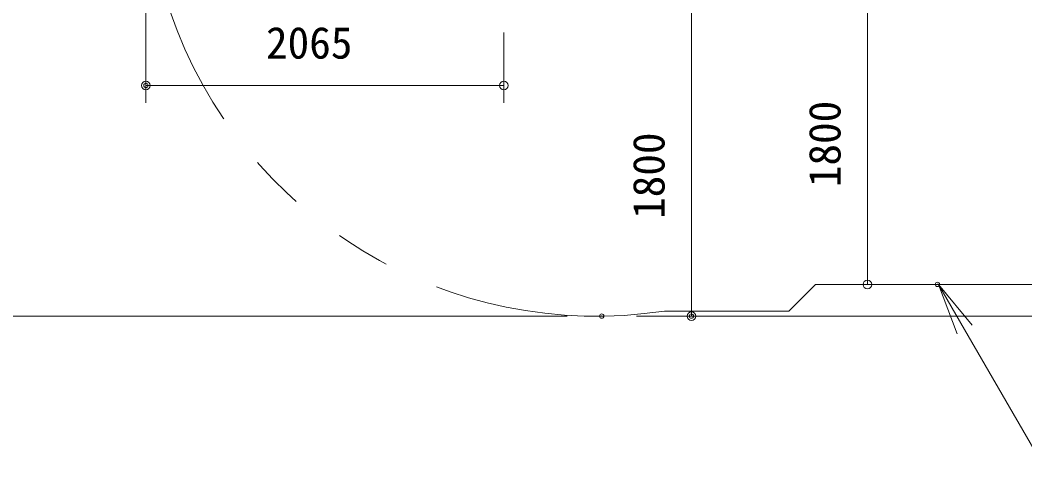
# Model space of a CAD drawing. Units: millimetres, scale not verified. Extents: x 0 to 420, y 0 to 297.
# Drawn here: x 315.5 to 373.5, y 63.3 to 89.8 of the extents above; entities that cross this region are included whole.
import ezdxf
from ezdxf.enums import TextEntityAlignment as Align

# ---------------------------------------------------------------- set-up
doc = ezdxf.new("R2010")
doc.units = ezdxf.units.MM
doc.header["$LTSCALE"] = 0.5
doc.header["$PDMODE"] = 32
doc.header["$PDSIZE"] = 0.25
doc.linetypes.add('USER2', pattern=[63.5, 31.75, -6.35, 6.35, -6.35, 6.35, -6.35])
doc.layers.add('LY_6', color=7, linetype='Continuous', lineweight=0)
doc.styles.add('ＭＳ ゴシック', font='')
doc.styles.get('ＭＳ ゴシック').set_extended_font_data('MS Gothic')

# ---------------------------------------------------------------- blocks, each defined once
blk = doc.blocks.new('-016-_DOTBLANK')
at = {"color": 7, "linetype": 'Continuous', "lineweight": 0}
blk.add_line((-0.5, 0), (-1, 0), dxfattribs=at)
blk.add_circle((0, 0), 0.5, dxfattribs=at)
blk = doc.blocks.new('-002-_U2')
at = {"color": 7, "linetype": 'Continuous', "lineweight": 0}
for p, q in [((-1, 0.1667), (0, 0)), ((0, 0), (-1, 0)), ((-1, -0.1667), (0, 0))]:
    blk.add_line(p, q, dxfattribs=at)

msp = doc.modelspace()

# ---------------------------------------------------------------- linework, layer by layer
at = {"layer": 'LY_6'}
for p, q in [((322.7609, 96.7377), (322.7609, 85.0533)), ((364.3945, 74.5706), (364.3945, 92.5706)), ((354.2397, 90.7392), (354.2397, 72.7392)), ((343.4098, 89.1142), (343.4098, 85.0533)), ((343.4098, 86.0533), (322.7609, 86.0533)), ((366.4382, 74.5706), (363.3945, 74.5706)), ((347.0656, 72.7392), (308.2385, 72.7392)), ((351.0656, 72.7392), (355.2397, 72.7392)), ((351.0656, 72.7392), (400.1024, 72.7392)), ((370.0073, 71.9726), (375.0218, 63.2872))]:
    msp.add_line(p, q, dxfattribs=at)
at = {"layer": 'LY_6', "linetype": 'USER2'}
for p, q in [((359.8581, 73.0356), (361.3931, 74.5706)), ((361.3931, 74.5706), (378.5604, 74.5706)), ((352.6878, 73.0356), (359.8581, 73.0356))]:
    msp.add_line(p, q, dxfattribs=at)
msp.add_arc((348.7612, 98.7377), 26.0003, 39.28542, 278.68616, dxfattribs=at)
at = {"layer": 'LY_6'}
for p in [(322.7609, 86.0533), (368.4382, 74.5706), (349.0656, 72.7392), (349.0656, 72.7392), (349.0656, 72.7392), (354.2397, 72.7392)]:
    msp.add_point(p, dxfattribs=at)

# ---------------------------------------------------------------- block references
for name, p, xscale, yscale, rotation in [('-016-_DOTBLANK', (322.7609, 86.0533), 0.5, 0.5, 180), ('-016-_DOTBLANK', (364.3945, 74.5706), 0.5, 0.5, 270), ('-002-_U2', (368.5073, 74.5706), 3, 3, 120), ('-016-_DOTBLANK', (354.2397, 72.7392), 0.5, 0.5, 270)]:
    msp.add_blockref(name, p, dxfattribs=dict(at, xscale=xscale, yscale=yscale, rotation=rotation))
at = {"layer": 'LY_6', "xscale": 0.5, "yscale": 0.5}
msp.add_blockref('-016-_DOTBLANK', (343.4098, 86.0533), dxfattribs=at)

# ---------------------------------------------------------------- texts
at = {"layer": 'LY_6', "style": 'ＭＳ ゴシック'}
msp.add_text('2065', height=1.833, dxfattribs=at).set_placement((329.6899, 87.0533), align=Align.BOTTOM_LEFT)
for p in [(363.3945, 80.1844), (353.2397, 78.353)]:
    msp.add_text('1800', height=1.833, rotation=90, dxfattribs=at).set_placement(p, align=Align.BOTTOM_LEFT)

doc.saveas('drawing.dxf')
